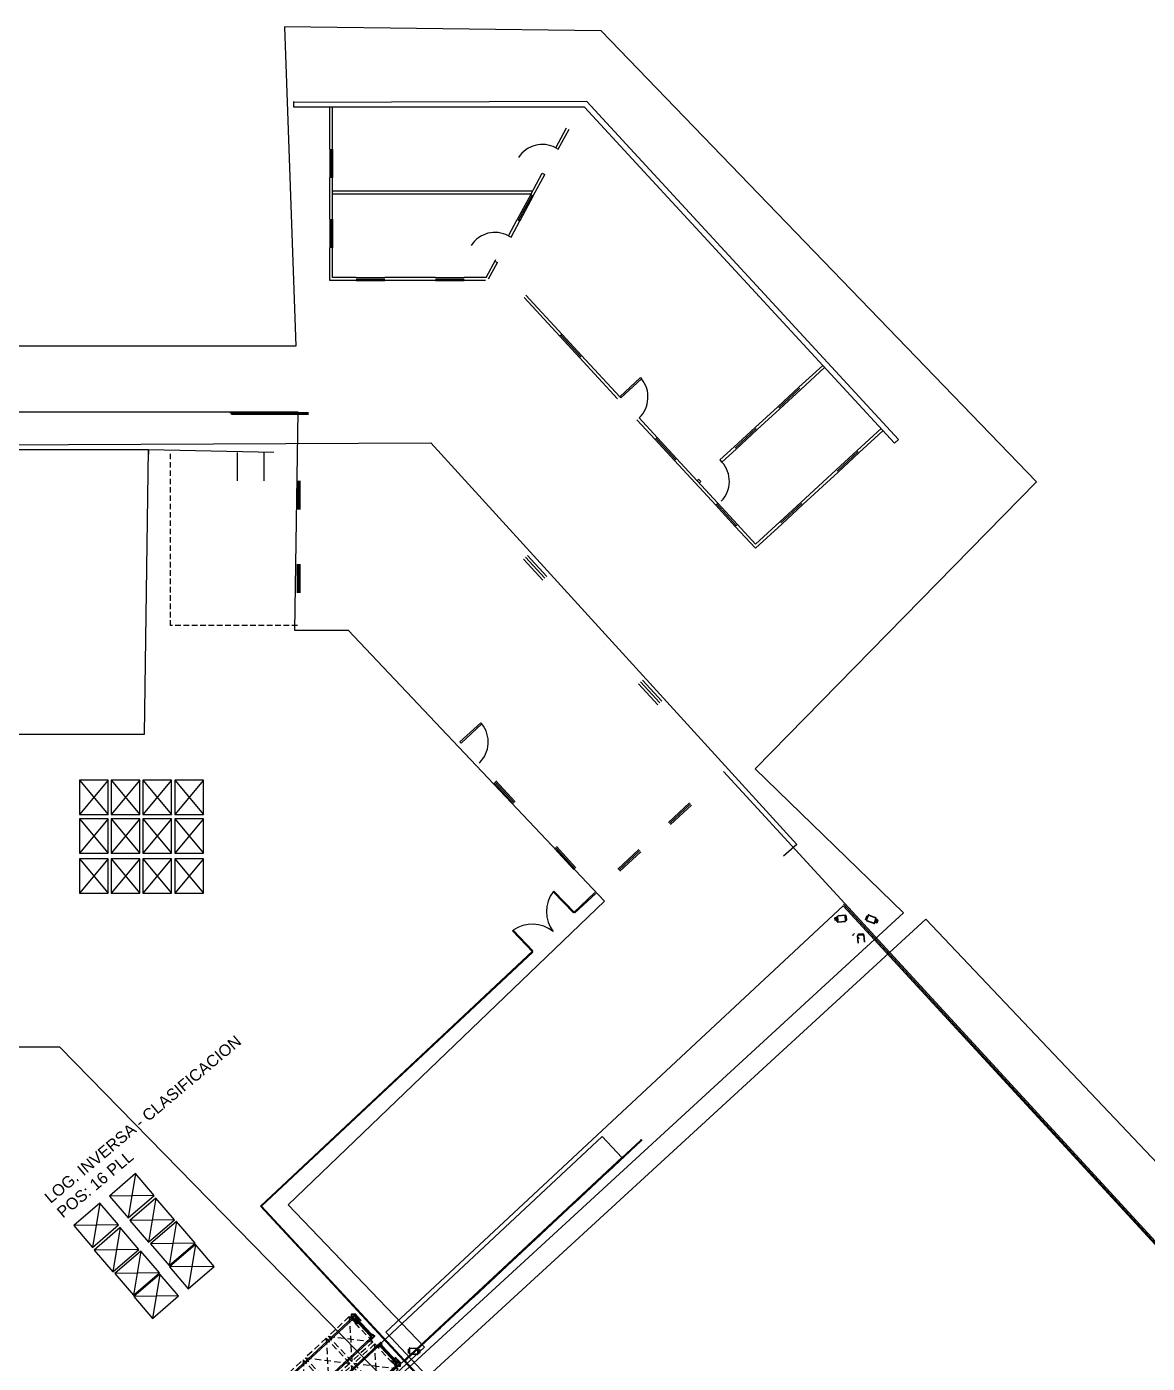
# Model space of a CAD drawing. Header units: millimetres. Extents: x 13 to 166, y 58 to 179.
# Drawn here: x 95.96 to 135.01, y 132.69 to 179.29 of the extents above; entities that cross this region are included whole.
import ezdxf

# ---------------------------------------------------------------- set-up
doc = ezdxf.new("R2010")
doc.units = ezdxf.units.MM
for name, pattern in [('12_13_14_SB-E17-AR-A01_A02_A03-A$0$DASHED2', [0.375, 0.25, -0.125]), ('BORDER2', [0.875, 0.25, -0.125, 0.25, -0.125, 0, -0.125]), ('DASHED2', [9.525, 6.35, -3.175])]:
    doc.linetypes.add(name, pattern=pattern)
for name, color, linetype in [('Carpinterias 1', 2, 'BORDER2'), ('EQ - Pallets', 253, 'Continuous'), ('Muros PA', 6, 'Continuous'), ('Rack Mecalux 3300mm (MVA-VLZ)', 5, 'Continuous'), ('Racks de pallets', 251, 'Continuous'), ('Rejas', 1, 'Continuous'), ('Tabiques durlock', 6, 'Continuous')]:
    doc.layers.add(name, color=color, linetype=linetype)
doc.styles.get("Standard").update_dxf_attribs({"font": 'txt.shx'})

# ---------------------------------------------------------------- blocks, each defined once
blk = doc.blocks.new('Clipboard2528')
at = {"layer": 'EQ - Pallets'}
blk.add_lwpolyline([(1.2, 1), (0, 1), (0, 0), (1.2, 0)], close=True, dxfattribs=at)
for points in [[(1.2, 1), (0, 0)], [(1.2, 0), (0, 1)]]:
    blk.add_lwpolyline(points, dxfattribs=at)
blk = doc.blocks.new('Rack 3300mm Sistema Mecalux REFORZADO 100mm')
at = {"color": 252}
for p, q in [((2137.489959, 1281.825612), (2137.489959, 1281.880612)), ((2137.494959, 1281.885612), (2137.639359, 1281.885612)), ((2137.517159, 1281.805612), (2137.509959, 1281.805612)), ((2137.530331, 1281.75047), (2137.567135, 1281.75047)), ((2137.624359, 1281.805612), (2137.617159, 1281.805612)), ((2140.938359, 1281.881862), (2137.620359, 1281.881862)), ((2140.929359, 1281.836862), (2137.629359, 1281.836862)), ((2137.644359, 1281.880612), (2137.644359, 1281.825612)), ((2140.914359, 1281.880612), (2140.914359, 1281.825612)), ((2141.063759, 1281.885612), (2140.919359, 1281.885612)), ((2140.934359, 1281.805612), (2140.941559, 1281.805612)), ((2141.028386, 1281.75047), (2140.991583, 1281.75047)), ((2141.041559, 1281.805612), (2141.048759, 1281.805612)), ((2141.068759, 1281.825612), (2141.068759, 1281.880612)), ((2137.489959, 1280.940112), (2137.489959, 1280.885112)), ((2137.494959, 1280.880112), (2137.639359, 1280.880112)), ((2137.517159, 1280.960112), (2137.509959, 1280.960112)), ((2137.603986, 1281.015253), (2137.567183, 1281.015253)), ((2137.624359, 1280.960112), (2137.617159, 1280.960112)), ((2140.938359, 1280.883862), (2137.620359, 1280.883862)), ((2140.929359, 1280.928862), (2137.629359, 1280.928862)), ((2137.644359, 1280.885112), (2137.644359, 1280.940112)), ((2140.914359, 1280.885112), (2140.914359, 1280.940112)), ((2141.063759, 1280.880112), (2140.919359, 1280.880112)), ((2140.934359, 1280.960112), (2140.941559, 1280.960112)), ((2140.954731, 1281.015253), (2140.991535, 1281.015253)), ((2141.041559, 1280.960112), (2141.048759, 1280.960112)), ((2141.068759, 1280.940112), (2141.068759, 1280.885112))]:
    blk.add_line(p, q, dxfattribs=at)
at = {"color": 252, "lineweight": 30}
for p, q in [((2137.517159, 1281.859103), (2137.517159, 1281.878539)), ((2137.517159, 1281.791319), (2137.517159, 1281.810754)), ((2137.528829, 1281.845578), (2137.518661, 1281.85553)), ((2137.528829, 1281.777793), (2137.518661, 1281.787746)), ((2137.527409, 1281.882289), (2137.520909, 1281.882289)), ((2137.527409, 1281.814504), (2137.520909, 1281.814504)), ((2137.526581, 1281.814504), (2137.521301, 1281.814504)), ((2137.526581, 1281.74672), (2137.521301, 1281.74672)), ((2137.549812, 1281.882289), (2137.527409, 1281.882289)), ((2137.549812, 1281.814504), (2137.527409, 1281.814504)), ((2137.530331, 1281.836539), (2137.530331, 1281.842004)), ((2137.530331, 1281.828539), (2137.530331, 1281.836539)), ((2137.530331, 1281.828539), (2137.530331, 1281.818254)), ((2137.530331, 1281.768754), (2137.530331, 1281.77422)), ((2137.530331, 1281.760754), (2137.530331, 1281.768754)), ((2137.530331, 1281.760754), (2137.530331, 1281.75047)), ((2137.543909, 1281.882289), (2137.550267, 1281.882289)), ((2137.543909, 1281.814504), (2137.550267, 1281.814504)), ((2137.576883, 1281.879562), (2137.557435, 1281.879562)), ((2137.576883, 1281.811778), (2137.557435, 1281.811778)), ((2137.584506, 1281.882289), (2137.606909, 1281.882289)), ((2137.584506, 1281.814504), (2137.606909, 1281.814504)), ((2137.603986, 1281.836539), (2137.603986, 1281.842004)), ((2137.603986, 1281.828539), (2137.603986, 1281.836539)), ((2137.603986, 1281.828539), (2137.603986, 1281.818254)), ((2137.603986, 1281.768754), (2137.603986, 1281.77422)), ((2137.603986, 1281.760754), (2137.603986, 1281.768754)), ((2137.603986, 1281.760754), (2137.603986, 1281.75047)), ((2137.605489, 1281.845578), (2137.615656, 1281.85553)), ((2137.605489, 1281.777793), (2137.615656, 1281.787746)), ((2137.606909, 1281.882289), (2137.613409, 1281.882289)), ((2137.606909, 1281.814504), (2137.613409, 1281.814504)), ((2137.607736, 1281.814504), (2137.613017, 1281.814504)), ((2137.607736, 1281.74672), (2137.613017, 1281.74672)), ((2137.617159, 1281.859103), (2137.617159, 1281.878539)), ((2137.617159, 1281.791319), (2137.617159, 1281.810754)), ((2140.941559, 1281.859103), (2140.941559, 1281.878539)), ((2140.941559, 1281.791319), (2140.941559, 1281.810754)), ((2140.953229, 1281.845578), (2140.943061, 1281.85553)), ((2140.953229, 1281.777793), (2140.943061, 1281.787746)), ((2140.951809, 1281.882289), (2140.945309, 1281.882289)), ((2140.951809, 1281.814504), (2140.945309, 1281.814504)), ((2140.950981, 1281.814504), (2140.945701, 1281.814504)), ((2140.950981, 1281.74672), (2140.945701, 1281.74672)), ((2140.974212, 1281.882289), (2140.951809, 1281.882289)), ((2140.974212, 1281.814504), (2140.951809, 1281.814504)), ((2140.954731, 1281.836539), (2140.954731, 1281.842004)), ((2140.954731, 1281.828539), (2140.954731, 1281.836539)), ((2140.954731, 1281.828539), (2140.954731, 1281.818254)), ((2140.954731, 1281.768754), (2140.954731, 1281.77422)), ((2140.954731, 1281.760754), (2140.954731, 1281.768754)), ((2140.954731, 1281.760754), (2140.954731, 1281.75047)), ((2140.981835, 1281.879562), (2141.001283, 1281.879562)), ((2140.981835, 1281.811778), (2141.001283, 1281.811778)), ((2141.014809, 1281.882289), (2141.008451, 1281.882289)), ((2141.014809, 1281.814504), (2141.008451, 1281.814504)), ((2141.008906, 1281.882289), (2141.031309, 1281.882289)), ((2141.008906, 1281.814504), (2141.031309, 1281.814504)), ((2141.028386, 1281.836539), (2141.028386, 1281.842004)), ((2141.028386, 1281.828539), (2141.028386, 1281.836539)), ((2141.028386, 1281.828539), (2141.028386, 1281.818254)), ((2141.028386, 1281.768754), (2141.028386, 1281.77422)), ((2141.028386, 1281.760754), (2141.028386, 1281.768754)), ((2141.028386, 1281.760754), (2141.028386, 1281.75047)), ((2141.029889, 1281.845578), (2141.040056, 1281.85553)), ((2141.029889, 1281.777793), (2141.040056, 1281.787746)), ((2141.031309, 1281.882289), (2141.037809, 1281.882289)), ((2141.031309, 1281.814504), (2141.037809, 1281.814504)), ((2141.032136, 1281.814504), (2141.037417, 1281.814504)), ((2141.032136, 1281.74672), (2141.037417, 1281.74672)), ((2141.041559, 1281.859103), (2141.041559, 1281.878539)), ((2141.041559, 1281.791319), (2141.041559, 1281.810754)), ((2137.517159, 1280.974404), (2137.517159, 1280.954969)), ((2137.517159, 1280.90662), (2137.517159, 1280.887184)), ((2137.528829, 1280.98793), (2137.518661, 1280.977977)), ((2137.528829, 1280.920146), (2137.518661, 1280.910193)), ((2137.527409, 1280.951219), (2137.520909, 1280.951219)), ((2137.527409, 1280.883434), (2137.520909, 1280.883434)), ((2137.526581, 1281.019003), (2137.521301, 1281.019003)), ((2137.526581, 1280.951219), (2137.521301, 1280.951219)), ((2137.549812, 1280.951219), (2137.527409, 1280.951219)), ((2137.549812, 1280.883434), (2137.527409, 1280.883434)), ((2137.530331, 1281.004969), (2137.530331, 1281.015253)), ((2137.530331, 1281.004969), (2137.530331, 1280.996969)), ((2137.530331, 1280.996969), (2137.530331, 1280.991503)), ((2137.530331, 1280.937184), (2137.530331, 1280.947469)), ((2137.530331, 1280.937184), (2137.530331, 1280.929184)), ((2137.530331, 1280.929184), (2137.530331, 1280.923719)), ((2137.543909, 1280.951219), (2137.550267, 1280.951219)), ((2137.543909, 1280.883434), (2137.550267, 1280.883434)), ((2137.576883, 1280.953945), (2137.557435, 1280.953945)), ((2137.576883, 1280.886161), (2137.557435, 1280.886161)), ((2137.584506, 1280.951219), (2137.606909, 1280.951219)), ((2137.584506, 1280.883434), (2137.606909, 1280.883434)), ((2137.603986, 1281.004969), (2137.603986, 1281.015253)), ((2137.603986, 1281.004969), (2137.603986, 1280.996969)), ((2137.603986, 1280.996969), (2137.603986, 1280.991503)), ((2137.603986, 1280.937184), (2137.603986, 1280.947469)), ((2137.603986, 1280.937184), (2137.603986, 1280.929184)), ((2137.603986, 1280.929184), (2137.603986, 1280.923719)), ((2137.605489, 1280.98793), (2137.615656, 1280.977977)), ((2137.605489, 1280.920146), (2137.615656, 1280.910193)), ((2137.606909, 1280.951219), (2137.613409, 1280.951219)), ((2137.606909, 1280.883434), (2137.613409, 1280.883434)), ((2137.607736, 1281.019003), (2137.613017, 1281.019003)), ((2137.607736, 1280.951219), (2137.613017, 1280.951219)), ((2137.617159, 1280.974404), (2137.617159, 1280.954969)), ((2137.617159, 1280.90662), (2137.617159, 1280.887184)), ((2140.941559, 1280.974404), (2140.941559, 1280.954969)), ((2140.941559, 1280.90662), (2140.941559, 1280.887184)), ((2140.953229, 1280.98793), (2140.943061, 1280.977977)), ((2140.953229, 1280.920146), (2140.943061, 1280.910193)), ((2140.951809, 1280.951219), (2140.945309, 1280.951219)), ((2140.951809, 1280.883434), (2140.945309, 1280.883434)), ((2140.950981, 1281.019003), (2140.945701, 1281.019003)), ((2140.950981, 1280.951219), (2140.945701, 1280.951219)), ((2140.974212, 1280.951219), (2140.951809, 1280.951219)), ((2140.974212, 1280.883434), (2140.951809, 1280.883434)), ((2140.954731, 1281.004969), (2140.954731, 1281.015253)), ((2140.954731, 1281.004969), (2140.954731, 1280.996969)), ((2140.954731, 1280.996969), (2140.954731, 1280.991503)), ((2140.954731, 1280.937184), (2140.954731, 1280.947469)), ((2140.954731, 1280.937184), (2140.954731, 1280.929184)), ((2140.954731, 1280.929184), (2140.954731, 1280.923719)), ((2140.981835, 1280.953945), (2141.001283, 1280.953945)), ((2140.981835, 1280.886161), (2141.001283, 1280.886161)), ((2141.014809, 1280.951219), (2141.008451, 1280.951219)), ((2141.014809, 1280.883434), (2141.008451, 1280.883434)), ((2141.008906, 1280.951219), (2141.031309, 1280.951219)), ((2141.008906, 1280.883434), (2141.031309, 1280.883434)), ((2141.028386, 1281.004969), (2141.028386, 1281.015253)), ((2141.028386, 1281.004969), (2141.028386, 1280.996969)), ((2141.028386, 1280.996969), (2141.028386, 1280.991503)), ((2141.028386, 1280.937184), (2141.028386, 1280.947469)), ((2141.028386, 1280.937184), (2141.028386, 1280.929184)), ((2141.028386, 1280.929184), (2141.028386, 1280.923719)), ((2141.029889, 1280.98793), (2141.040056, 1280.977977)), ((2141.029889, 1280.920146), (2141.040056, 1280.910193)), ((2141.031309, 1280.951219), (2141.037809, 1280.951219)), ((2141.031309, 1280.883434), (2141.037809, 1280.883434)), ((2141.032136, 1281.019003), (2141.037417, 1281.019003)), ((2141.032136, 1280.951219), (2141.037417, 1280.951219)), ((2141.041559, 1280.974404), (2141.041559, 1280.954969)), ((2141.041559, 1280.90662), (2141.041559, 1280.887184))]:
    blk.add_line(p, q, dxfattribs=at)
at = {"color": 253, "linetype": '12_13_14_SB-E17-AR-A01_A02_A03-A$0$DASHED2', "ltscale": 0.9}
for p, q in [((2137.679359, 1281.982862), (2137.679359, 1280.782862)), ((2137.679359, 1281.982862), (2138.679359, 1281.982862)), ((2138.679359, 1280.782862), (2137.679359, 1281.982862)), ((2137.679359, 1280.782862), (2138.679359, 1281.982862)), ((2138.679359, 1281.982862), (2138.679359, 1280.782862)), ((2138.779359, 1281.982862), (2138.779359, 1280.782862)), ((2138.779359, 1281.982862), (2139.779359, 1281.982862)), ((2139.779359, 1280.782862), (2138.779359, 1281.982862)), ((2138.779359, 1280.782862), (2139.779359, 1281.982862)), ((2139.779359, 1281.982862), (2139.779359, 1280.782862)), ((2140.879359, 1281.982862), (2139.879359, 1281.982862)), ((2139.879359, 1281.982862), (2139.879359, 1280.782862)), ((2139.879359, 1280.782862), (2140.879359, 1281.982862)), ((2140.879359, 1280.782862), (2139.879359, 1281.982862)), ((2140.879359, 1281.982862), (2140.879359, 1280.782862)), ((2137.679359, 1280.782862), (2138.679359, 1280.782862)), ((2138.779359, 1280.782862), (2139.779359, 1280.782862)), ((2140.879359, 1280.782862), (2139.879359, 1280.782862))]:
    blk.add_line(p, q, dxfattribs=at)
at = {"color": 252}
for points in [[(2137.504959, 1281.845612), (2137.509289, 1281.843112), (2137.509289, 1281.838112), (2137.504959, 1281.835612), (2137.500629, 1281.838112), (2137.500629, 1281.843112)], [(2137.530331, 1281.77422), (2137.567135, 1281.77422), (2137.567135, 1280.991448), (2137.530331, 1280.991503)], [(2137.603986, 1281.77422), (2137.567135, 1281.77422), (2137.567135, 1280.991448), (2137.603986, 1280.991503)], [(2137.629359, 1281.845612), (2137.625029, 1281.843112), (2137.625029, 1281.838112), (2137.629359, 1281.835612), (2137.633689, 1281.838112), (2137.633689, 1281.843112)], [(2140.929359, 1281.845612), (2140.933689, 1281.843112), (2140.933689, 1281.838112), (2140.929359, 1281.835612), (2140.925029, 1281.838112), (2140.925029, 1281.843112)], [(2140.954731, 1281.77422), (2140.991583, 1281.77422), (2140.991583, 1280.991448), (2140.954731, 1280.991503)], [(2141.028386, 1281.77422), (2140.991583, 1281.77422), (2140.991583, 1280.991448), (2141.028386, 1280.991503)], [(2141.053759, 1281.845612), (2141.049429, 1281.843112), (2141.049429, 1281.838112), (2141.053759, 1281.835612), (2141.058089, 1281.838112), (2141.058089, 1281.843112)], [(2137.504959, 1280.920112), (2137.509289, 1280.922612), (2137.509289, 1280.927612), (2137.504959, 1280.930112), (2137.500629, 1280.927612), (2137.500629, 1280.922612)], [(2137.629359, 1280.920112), (2137.625029, 1280.922612), (2137.625029, 1280.927612), (2137.629359, 1280.930112), (2137.633689, 1280.927612), (2137.633689, 1280.922612)], [(2140.929359, 1280.920112), (2140.933689, 1280.922612), (2140.933689, 1280.927612), (2140.929359, 1280.930112), (2140.925029, 1280.927612), (2140.925029, 1280.922612)], [(2141.053759, 1280.920112), (2141.049429, 1280.922612), (2141.049429, 1280.927612), (2141.053759, 1280.930112), (2141.058089, 1280.927612), (2141.058089, 1280.922612)]]:
    blk.add_lwpolyline(points, close=True, dxfattribs=at)
for points in [[(2137.614359, 1281.881862), (2137.624359, 1281.881862, -0.414214), (2137.629359, 1281.876862), (2137.629359, 1281.831862)], [(2137.614359, 1281.881862), (2137.624359, 1281.881862, -0.414214), (2137.629359, 1281.876862), (2137.629359, 1281.831862)], [(2140.944359, 1281.881862), (2140.934359, 1281.881862, 0.414214), (2140.929359, 1281.876862), (2140.929359, 1281.831862)], [(2140.944359, 1281.881862), (2140.934359, 1281.881862, 0.414214), (2140.929359, 1281.876862), (2140.929359, 1281.831862)], [(2137.614359, 1280.883862), (2137.624359, 1280.883862, 0.414214), (2137.629359, 1280.888862), (2137.629359, 1280.933862)], [(2137.614359, 1280.883862), (2137.624359, 1280.883862, 0.414214), (2137.629359, 1280.888862), (2137.629359, 1280.933862)], [(2140.944359, 1280.883862), (2140.934359, 1280.883862, -0.414214), (2140.929359, 1280.888862), (2140.929359, 1280.933862)], [(2140.944359, 1280.883862), (2140.934359, 1280.883862, -0.414214), (2140.929359, 1280.888862), (2140.929359, 1280.933862)]]:
    blk.add_lwpolyline(points, format="xyb", dxfattribs=at)
for centre in [(2137.504959, 1281.840612), (2137.629359, 1281.840612), (2140.929359, 1281.840612), (2141.053759, 1281.840612), (2137.504959, 1280.925112), (2137.629359, 1280.925112), (2140.929359, 1280.925112), (2141.053759, 1280.925112)]:
    blk.add_circle(centre, 0.00634, dxfattribs=at)
for centre, radius, start, end in [((2137.494959, 1281.880612), 0.005, 90, 180), ((2137.509959, 1281.825612), 0.02, 180, 270), ((2137.624359, 1281.825612), 0.02, 270, 0), ((2137.639359, 1281.880612), 0.005, 0, 90), ((2140.919359, 1281.880612), 0.005, 90, 180), ((2140.934359, 1281.825612), 0.02, 180, 270), ((2141.048759, 1281.825612), 0.02, 270, 0), ((2141.063759, 1281.880612), 0.005, 0, 90), ((2137.509959, 1280.940112), 0.02, 90, 180), ((2137.494959, 1280.885112), 0.005, 180, 270), ((2137.624359, 1280.940112), 0.02, 0, 90), ((2137.639359, 1280.885112), 0.005, 270, 0), ((2140.934359, 1280.940112), 0.02, 90, 180), ((2140.919359, 1280.885112), 0.005, 180, 270), ((2141.048759, 1280.940112), 0.02, 0, 90), ((2141.063759, 1280.885112), 0.005, 270, 0)]:
    blk.add_arc(centre, radius, start, end, dxfattribs=at)
at = {"color": 252, "lineweight": 30}
for centre, radius, start, end in [((2137.520909, 1281.878539), 0.00375, 90, 180), ((2137.522159, 1281.859103), 0.005, 180, 225.612866), ((2137.520909, 1281.810754), 0.00375, 90, 180), ((2137.522159, 1281.791319), 0.005, 180, 225.612866), ((2137.526581, 1281.818254), 0.00375, 270, 360), ((2137.526581, 1281.75047), 0.00375, 270, 360), ((2137.525331, 1281.842004), 0.005, 0, 45.612866), ((2137.525331, 1281.77422), 0.005, 0, 45.612866), ((2137.549771, 1281.873766), 0.008522, 51.41193, 89.722789), ((2137.549771, 1281.805982), 0.008522, 51.41193, 89.722789), ((2137.557435, 1281.883312), 0.00375, 225, 270.368448), ((2137.557435, 1281.815528), 0.00375, 225, 270.368448), ((2137.576883, 1281.883312), 0.00375, 269.631552, 315), ((2137.576883, 1281.815528), 0.00375, 269.631552, 315), ((2137.584547, 1281.873766), 0.008522, 90.277211, 128.58807), ((2137.584547, 1281.805982), 0.008522, 90.277211, 128.58807), ((2137.608986, 1281.842004), 0.005, 134.387134, 180), ((2137.607736, 1281.818254), 0.00375, 180, 270), ((2137.608986, 1281.77422), 0.005, 134.387134, 180), ((2137.607736, 1281.75047), 0.00375, 180, 270), ((2137.613409, 1281.878539), 0.00375, 0, 90), ((2137.613409, 1281.810754), 0.00375, 0, 90), ((2137.612159, 1281.859103), 0.005, 314.387134, 0), ((2137.612159, 1281.791319), 0.005, 314.387134, 0), ((2140.945309, 1281.878539), 0.00375, 90, 180), ((2140.946559, 1281.859103), 0.005, 180, 225.612866), ((2140.945309, 1281.810754), 0.00375, 90, 180), ((2140.946559, 1281.791319), 0.005, 180, 225.612866), ((2140.950981, 1281.818254), 0.00375, 270, 360), ((2140.950981, 1281.75047), 0.00375, 270, 360), ((2140.949731, 1281.842004), 0.005, 0, 45.612866), ((2140.949731, 1281.77422), 0.005, 0, 45.612866), ((2140.974171, 1281.873766), 0.008522, 51.41193, 89.722789), ((2140.974171, 1281.805982), 0.008522, 51.41193, 89.722789), ((2140.981835, 1281.883312), 0.00375, 225, 270.368448), ((2140.981835, 1281.815528), 0.00375, 225, 270.368448), ((2141.001283, 1281.883312), 0.00375, 269.631552, 315), ((2141.001283, 1281.815528), 0.00375, 269.631552, 315), ((2141.008947, 1281.873766), 0.008522, 90.277211, 128.58807), ((2141.008947, 1281.805982), 0.008522, 90.277211, 128.58807), ((2141.033386, 1281.842004), 0.005, 134.387134, 180), ((2141.032136, 1281.818254), 0.00375, 180, 270), ((2141.033386, 1281.77422), 0.005, 134.387134, 180), ((2141.032136, 1281.75047), 0.00375, 180, 270), ((2141.037809, 1281.878539), 0.00375, 0, 90), ((2141.037809, 1281.810754), 0.00375, 0, 90), ((2141.036559, 1281.859103), 0.005, 314.387134, 0), ((2141.036559, 1281.791319), 0.005, 314.387134, 0), ((2137.522159, 1280.974404), 0.005, 134.387134, 180), ((2137.520909, 1280.954969), 0.00375, 180, 270), ((2137.522159, 1280.90662), 0.005, 134.387134, 180), ((2137.520909, 1280.887184), 0.00375, 180, 270), ((2137.526581, 1281.015253), 0.00375, 0, 90), ((2137.526581, 1280.947469), 0.00375, 0, 90), ((2137.525331, 1280.991503), 0.005, 314.387134, 360), ((2137.525331, 1280.923719), 0.005, 314.387134, 360), ((2137.549771, 1280.959741), 0.008522, 270.277211, 308.58807), ((2137.549771, 1280.891957), 0.008522, 270.277211, 308.58807), ((2137.557435, 1280.950195), 0.00375, 89.631552, 135), ((2137.557435, 1280.882411), 0.00375, 89.631552, 135), ((2137.576883, 1280.950195), 0.00375, 45, 90.368448), ((2137.576883, 1280.882411), 0.00375, 45, 90.368448), ((2137.584547, 1280.959741), 0.008522, 231.41193, 269.722789), ((2137.584547, 1280.891957), 0.008522, 231.41193, 269.722789), ((2137.607736, 1281.015253), 0.00375, 90, 180), ((2137.608986, 1280.991503), 0.005, 180, 225.612866), ((2137.607736, 1280.947469), 0.00375, 90, 180), ((2137.608986, 1280.923719), 0.005, 180, 225.612866), ((2137.613409, 1280.954969), 0.00375, 270, 0), ((2137.613409, 1280.887184), 0.00375, 270, 0), ((2137.612159, 1280.974404), 0.005, 0, 45.612866), ((2137.612159, 1280.90662), 0.005, 0, 45.612866), ((2140.946559, 1280.974404), 0.005, 134.387134, 180), ((2140.945309, 1280.954969), 0.00375, 180, 270), ((2140.946559, 1280.90662), 0.005, 134.387134, 180), ((2140.945309, 1280.887184), 0.00375, 180, 270), ((2140.950981, 1281.015253), 0.00375, 0, 90), ((2140.950981, 1280.947469), 0.00375, 0, 90), ((2140.949731, 1280.991503), 0.005, 314.387134, 360), ((2140.949731, 1280.923719), 0.005, 314.387134, 360), ((2140.974171, 1280.959741), 0.008522, 270.277211, 308.58807), ((2140.974171, 1280.891957), 0.008522, 270.277211, 308.58807), ((2140.981835, 1280.950195), 0.00375, 89.631552, 135), ((2140.981835, 1280.882411), 0.00375, 89.631552, 135), ((2141.001283, 1280.950195), 0.00375, 45, 90.368448), ((2141.001283, 1280.882411), 0.00375, 45, 90.368448), ((2141.008947, 1280.959741), 0.008522, 231.41193, 269.722789), ((2141.008947, 1280.891957), 0.008522, 231.41193, 269.722789), ((2141.032136, 1281.015253), 0.00375, 90, 180), ((2141.033386, 1280.991503), 0.005, 180, 225.612866), ((2141.032136, 1280.947469), 0.00375, 90, 180), ((2141.033386, 1280.923719), 0.005, 180, 225.612866), ((2141.037809, 1280.954969), 0.00375, 270, 0), ((2141.037809, 1280.887184), 0.00375, 270, 0), ((2141.036559, 1280.974404), 0.005, 0, 45.612866), ((2141.036559, 1280.90662), 0.005, 0, 45.612866)]:
    blk.add_arc(centre, radius, start, end, dxfattribs=at)
at = {"layer": 'Defpoints', "color": 252}
for points in [[(2137.487455, 1280.915225), (2137.487455, 1281.099384), (2137.477455, 1281.160225), (2137.467455, 1281.160225), (2137.467455, 1280.880225), (2137.487455, 1280.880225)], [(2137.646862, 1280.915225), (2137.646862, 1281.099384), (2137.656862, 1281.160225), (2137.666862, 1281.160225), (2137.666862, 1280.880225), (2137.646862, 1280.880225)], [(2140.911855, 1280.915225), (2140.911855, 1281.099384), (2140.901855, 1281.160225), (2140.891855, 1281.160225), (2140.891855, 1280.880225), (2140.911855, 1280.880225)], [(2141.071262, 1280.915225), (2141.071262, 1281.099384), (2141.081262, 1281.160225), (2141.091262, 1281.160225), (2141.091262, 1280.880225), (2141.071262, 1280.880225)]]:
    blk.add_lwpolyline(points, dxfattribs=at)
at = {"layer": 'Defpoints', "color": 252, "lineweight": 30, "ltscale": 5}
for points in [[(2137.487341, 1280.918839), (2137.487341, 1280.880339), (2137.553017, 1280.814664, 0.414214), (2137.581301, 1280.814664), (2137.646862, 1280.880225), (2137.646862, 1280.918725)], [(2141.071376, 1280.918839), (2141.071376, 1280.880339), (2141.005701, 1280.814664, -0.414214), (2140.977417, 1280.814664), (2140.911855, 1280.880225), (2140.911855, 1280.918725)]]:
    blk.add_lwpolyline(points, format="xyb", dxfattribs=at)
blk = doc.blocks.new('Proteccion Rack 100 Mecalux (Planta)')
at = {"color": 252}
blk.add_lwpolyline([(2107.618267, 1332.80826), (2107.586824, 1332.80826, -0.198912), (2107.58046, 1332.810896), (2107.518851, 1332.872505, -0.414214), (2107.518851, 1332.899375), (2107.580508, 1332.961031, -0.198912), (2107.586872, 1332.963667), (2107.618315, 1332.963667), (2107.618315, 1332.967667), (2107.586872, 1332.967667, 0.198912), (2107.577679, 1332.96386), (2107.516023, 1332.902203, 0.414214), (2107.516023, 1332.869676), (2107.577631, 1332.808068, 0.198912), (2107.586824, 1332.80426), (2107.618267, 1332.80426)], format="xyb", close=True, dxfattribs=at)
for points in [[(2107.618315, 1332.965667), (2107.802474, 1332.965667), (2107.863315, 1332.975667), (2107.863315, 1332.985667), (2107.583315, 1332.985667), (2107.583315, 1332.967171)], [(2107.618267, 1332.80626), (2107.802425, 1332.80626), (2107.863267, 1332.79626), (2107.863267, 1332.78626), (2107.583267, 1332.78626), (2107.583267, 1332.804756)]]:
    blk.add_lwpolyline(points, dxfattribs=at)
for points in [[(2107.643175, 1332.975718), (2107.640675, 1332.980048), (2107.635675, 1332.980048), (2107.633175, 1332.975718), (2107.635675, 1332.971388), (2107.640675, 1332.971388)], [(2107.75784, 1332.975718), (2107.75534, 1332.980048), (2107.75034, 1332.980048), (2107.74784, 1332.975718), (2107.75034, 1332.971388), (2107.75534, 1332.971388)], [(2107.643126, 1332.796209), (2107.640626, 1332.791879), (2107.635626, 1332.791879), (2107.633126, 1332.796209), (2107.635626, 1332.80054), (2107.640626, 1332.80054)], [(2107.757792, 1332.796209), (2107.755292, 1332.791879), (2107.750292, 1332.791879), (2107.747792, 1332.796209), (2107.750292, 1332.80054), (2107.755292, 1332.80054)]]:
    blk.add_lwpolyline(points, close=True, dxfattribs=at)
for centre, radius in [((2107.638175, 1332.975718), 0.00634), ((2107.638175, 1332.975718), 0.00433), ((2107.638175, 1332.975718), 0.002732), ((2107.638175, 1332.975718), 0.002203), ((2107.75284, 1332.975718), 0.00634), ((2107.75284, 1332.975718), 0.00433), ((2107.75284, 1332.975718), 0.002732), ((2107.75284, 1332.975718), 0.002203), ((2107.638126, 1332.796209), 0.00634), ((2107.638126, 1332.796209), 0.00433), ((2107.638126, 1332.796209), 0.002732), ((2107.638126, 1332.796209), 0.002203), ((2107.752792, 1332.796209), 0.00634), ((2107.752792, 1332.796209), 0.00433), ((2107.752792, 1332.796209), 0.002732), ((2107.752792, 1332.796209), 0.002203)]:
    blk.add_circle(centre, radius, dxfattribs=at)
at = {"layer": 'Defpoints', "color": 252, "linetype": 'Continuous', "lineweight": 0}
blk.add_line((2107.608227, 1332.92344), (2107.608227, 1332.84844), dxfattribs=at)

msp = doc.modelspace()

# ---------------------------------------------------------------- linework, layer by layer
at = {"linetype": 'Continuous'}
for p, q in [((103.036438, 165.836622), (105.77959, 165.836622)), ((103.748224, 165.836648), (105.77959, 165.836648))]:
    msp.add_line(p, q, dxfattribs=at)
at = {"color": 251, "linetype": 'Continuous'}
for p, q in [((103.066438, 165.806622), (105.77959, 165.806622)), ((103.096438, 165.776622), (105.77959, 165.776622))]:
    msp.add_line(p, q, dxfattribs=at)
at = {"color": 252, "linetype": 'DASHED2', "ltscale": 0.03}
for p in [(100.952228, 164.400022), (100.952228, 164.400022), (105.392273, 158.407537), (105.392273, 158.407537)]:
    msp.add_line(p, (100.952228, 158.407537), dxfattribs=at)
at = {"color": 252}
for p, q in [((124.154941, 148.219769), (124.117037, 148.216462)), ((124.124868, 148.126714), (124.117037, 148.216462)), ((124.154038, 148.230124), (124.163608, 148.120442)), ((124.16346, 148.240448), (124.175645, 148.100795)), ((124.206316, 148.079572), (124.189992, 148.266662)), ((124.204247, 148.103291), (124.192061, 148.242943)), ((124.204098, 148.267893), (124.220416, 148.080878)), ((124.207377, 148.274596), (124.222678, 148.099234)), ((124.47923, 148.313779), (124.22301, 148.291422)), ((124.480026, 148.301195), (124.224406, 148.278891)), ((124.49648, 148.104891), (124.480156, 148.29198)), ((124.498736, 148.123322), (124.483441, 148.298609)), ((124.497541, 148.299915), (124.512843, 148.124553)), ((124.528359, 148.272287), (124.500167, 148.269827)), ((124.500167, 148.269827), (124.512352, 148.130175)), ((124.540953, 148.13267), (124.528768, 148.272323)), ((125.192286, 148.160929, 0.000013), (125.240417, 148.29259, 0.000013)), ((125.277752, 148.311098, 0.000013), (125.217313, 148.145771, 0.000013)), ((125.267382, 148.282733, 0.000013), (125.219251, 148.151071, 0.000013)), ((125.227991, 148.122527, 0.000013), (125.292471, 148.29891, 0.000013)), ((125.230613, 148.140909, 0.000013), (125.291025, 148.306166, 0.000013)), ((125.240802, 148.292449, 0.000013), (125.267382, 148.282733, 0.000013)), ((125.294996, 148.307774, 0.000013), (125.535989, 148.219675, 0.000013)), ((125.299041, 148.319716, 0.000013), (125.5406, 148.23141, 0.000013)), ((125.552732, 148.203768, 0.000013), (125.488278, 148.027454, 0.000013)), ((125.551312, 148.211094, 0.000013), (125.490874, 148.045766, 0.000013)), ((125.501552, 148.022522, 0.000013), (125.566032, 148.198906, 0.000013)), ((125.566032, 148.198906, 0.000013), (125.552732, 148.203768, 0.000013)), ((124.162772, 148.130021), (124.124868, 148.126714)), ((124.163608, 148.120442), (124.173853, 148.121336)), ((124.175645, 148.100795), (124.204247, 148.103291)), ((124.223832, 148.078292), (124.479451, 148.100596)), ((124.224627, 148.065708), (124.480847, 148.088065)), ((124.429081, 148.096201), (124.446905, 148.097756)), ((124.512843, 148.124553), (124.498736, 148.123322)), ((124.512352, 148.130175), (124.540953, 148.13267)), ((125.219251, 148.151071, 0.000013), (125.192286, 148.160929, 0.000013)), ((125.217313, 148.145771, 0.000013), (125.230613, 148.140909, 0.000013)), ((125.480262, 148.013905, 0.000013), (125.238703, 148.10221, 0.000013)), ((125.484307, 148.025847, 0.000013), (125.243314, 148.113946, 0.000013)), ((125.290802, 148.096586, 0.000013), (125.273999, 148.102728, 0.000013)), ((125.509726, 148.044883, 0.000013), (125.557857, 148.176545, 0.000013)), ((125.536691, 148.035026, 0.000013), (125.509726, 148.044883, 0.000013)), ((125.584822, 148.166687, 0.000013), (125.536691, 148.035026, 0.000013)), ((125.553429, 148.050861, 0.000013), (125.54377, 148.054391, 0.000013)), ((125.59123, 148.154266, 0.000013), (125.553429, 148.050861, 0.000013)), ((125.55673, 148.059891, 0.000013), (125.592465, 148.046828, 0.000013)), ((125.558242, 148.176404, 0.000013), (125.584822, 148.166687, 0.000013)), ((125.581572, 148.157797, 0.000013), (125.59123, 148.154266, 0.000013)), ((125.587662, 148.144504, 0.000013), (125.623397, 148.13144, 0.000013)), ((125.592465, 148.046828, 0.000013), (125.623397, 148.13144, 0.000013)), ((124.74082, 147.603511), (124.730576, 147.602617)), ((124.76819, 147.615401), (124.739998, 147.612941)), ((124.766529, 147.639155), (124.780636, 147.640386)), ((124.931593, 147.33348), (124.910997, 147.589848)), ((124.944134, 147.33479), (124.923585, 147.590557)), ((124.924986, 147.608063), (125.112183, 147.623103)), ((124.927634, 147.540157), (124.926202, 147.557991)), ((125.117113, 147.641566), (124.941651, 147.627469)), ((124.941651, 147.627469), (124.942785, 147.613355)), ((124.942785, 147.613355), (125.118173, 147.627445)), ((124.944977, 147.656539), (125.08471, 147.667765)), ((124.947276, 147.627921), (124.944977, 147.656539)), ((125.087009, 147.639148), (124.947276, 147.627921)), ((125.084742, 147.667357), (125.087009, 147.639148)), ((125.121291, 147.624508), (125.14184, 147.368741)), ((125.133832, 147.625818), (125.154428, 147.36945)), ((109.257235, 133.034053, 0.000013), (109.258809, 133.174227, 0.000013)), ((109.285943, 133.033731, 0.000013), (109.257235, 133.034053, 0.000013)), ((109.25922, 133.174223, 0.000013), (109.287518, 133.173905, 0.000013)), ((109.287857, 133.204105, 0.000013), (109.28588, 133.028088, 0.000013)), ((109.28588, 133.028088, 0.000013), (109.300039, 133.027929, 0.000013)), ((109.287518, 133.173905, 0.000013), (109.285943, 133.033731, 0.000013)), ((109.300039, 133.027929, 0.000013), (109.302016, 133.203871, 0.000013)), ((109.303684, 133.009721, 0.000013), (109.305793, 133.19751, 0.000013)), ((109.305065, 133.219316, 0.000013), (109.562243, 133.216427, 0.000013)), ((109.305225, 133.206708, 0.000013), (109.5618, 133.203826, 0.000013)), ((109.577724, 132.991239, 0.000013), (109.320547, 132.994128, 0.000013)), ((109.577564, 133.003847, 0.000013), (109.320989, 133.006728, 0.000013)), ((109.371548, 133.006161, 0.000013), (109.353658, 133.006361, 0.000013)), ((109.579105, 133.200833, 0.000013), (109.577128, 133.024816, 0.000013)), ((109.582882, 133.194397, 0.000013), (109.580774, 133.006684, 0.000013)), ((109.597042, 133.194238, 0.000013), (109.582882, 133.194397, 0.000013)), ((109.594932, 133.00645, 0.000013), (109.597042, 133.194238, 0.000013)), ((109.5952, 133.030257, 0.000013), (109.596774, 133.170431, 0.000013)), ((109.623908, 133.029934, 0.000013), (109.5952, 133.030257, 0.000013)), ((109.597184, 133.170427, 0.000013), (109.625483, 133.170109, 0.000013)), ((109.625483, 133.170109, 0.000013), (109.623908, 133.029934, 0.000013)), ((109.634423, 133.050437, 0.000013), (109.62414, 133.050552, 0.000013)), ((109.625376, 133.160644, 0.000013), (109.635659, 133.160528, 0.000013)), ((109.635659, 133.160528, 0.000013), (109.634423, 133.050437, 0.000013)), ((109.634531, 133.060051, 0.000013), (109.672576, 133.059624, 0.000013)), ((109.635543, 133.150134, 0.000013), (109.673588, 133.149707, 0.000013)), ((109.672576, 133.059624, 0.000013), (109.673588, 133.149707, 0.000013))]:
    msp.add_line(p, q, dxfattribs=at)
at = {"linetype": 'Continuous', "lineweight": 0}
for p, q in [((116.207994, 139.393825), (117.348905, 140.457743)), ((116.228454, 139.371885), (117.369365, 140.435802)), ((116.17874, 139.366545), (115.037828, 138.302628)), ((116.1992, 139.344605), (115.058288, 138.280687)), ((113.867662, 137.211431), (115.008574, 138.275348)), ((113.888122, 137.18949), (115.029034, 138.253407)), ((113.838408, 137.184151), (112.697496, 136.120233)), ((113.858868, 137.16221), (112.717956, 136.098293)), ((111.52733, 135.029036), (112.668242, 136.092953)), ((111.54779, 135.007095), (112.688702, 136.071013)), ((111.498076, 135.001756), (110.357164, 133.937838)), ((111.518536, 134.979815), (110.377624, 133.915898)), ((109.186998, 132.846641), (110.32791, 133.910559)), ((109.207458, 132.8247), (110.34837, 133.888618))]:
    msp.add_line(p, q, dxfattribs=at)
at = {"color": 2, "linetype": 'Continuous', "const_width": 0.05}
for points in [[(103.299776, 163.452537), (103.299776, 164.452537)], [(104.229776, 163.452537), (104.229776, 164.452537)]]:
    msp.add_lwpolyline(points, dxfattribs=at)
at = {"linetype": 'Continuous'}
msp.add_lwpolyline([(116.056201, 157.663437), (116.056558, 157.663766)], dxfattribs=at)
at = {"linetype": 'Continuous', "lineweight": 0}
for centre in [(124.936256, 147.510949), (117.373763, 140.460412), (116.203597, 139.369215), (115.033431, 138.278018), (113.863265, 137.18682), (112.693099, 136.095623), (111.522933, 135.004426), (110.352767, 133.913228), (109.182601, 132.822031)]:
    msp.add_circle(centre, 0.025, dxfattribs=at)
at = {"color": 252}
for centre, radius, start, end in [((124.482118, 148.298569), 0.015482, 4.986742, 100.75133), ((124.480564, 148.298358), 0.002888, 4.986742, 100.75133), ((125.292292, 148.305783, 0.000013), 0.015482, 64.154703, 159.919291), ((125.293737, 148.305175, 0.000013), 0.002888, 64.154703, 159.919291), ((125.536772, 148.216409, 0.000013), 0.015482, 339.919291, 75.683879), ((124.221739, 148.080918), 0.015482, 184.986742, 280.75133), ((124.223293, 148.081129), 0.002888, 184.986742, 280.75133), ((124.481057, 148.103545), 0.015482, 269.222154, 4.986742), ((125.242532, 148.117211, 0.000013), 0.015482, 159.919291, 255.683879), ((125.487011, 148.027838, 0.000013), 0.015482, 244.154703, 339.919291), ((125.485566, 148.028445, 0.000013), 0.002888, 244.154703, 339.919291), ((124.799338, 147.648435), 0.015482, 89.222154, 184.986742), ((124.926226, 147.592631), 0.015482, 94.59333, 190.357918), ((125.118353, 147.626134), 0.015482, 358.828741, 94.59333), ((125.118404, 147.624567), 0.002888, 358.828741, 94.59333), ((109.303338, 133.203931, 0.000013), 0.015482, 83.591879, 179.356467), ((109.304903, 133.203839, 0.000013), 0.002888, 83.591879, 179.356467), ((109.319165, 133.009547, 0.000013), 0.015482, 179.356467, 275.121055), ((109.563625, 133.201007, 0.000013), 0.015482, 359.356467, 95.121055), ((109.577886, 133.006716, 0.000013), 0.002888, 263.591879, 359.356467), ((109.579452, 133.006624, 0.000013), 0.015482, 263.591879, 359.356467)]:
    msp.add_arc(centre, radius, start, end, dxfattribs=at)
at = {"layer": 'Carpinterias 1', "color": 0, "linetype": 'Continuous'}
for p, q in [((106.518289, 175.023836), (106.518289, 174.023836)), ((106.568289, 175.023836), (106.568289, 174.023836)), ((106.618289, 175.023836), (106.618289, 174.023836)), ((113.52333, 173.442377), (113.050299, 172.561331)), ((113.567382, 173.418725), (113.094351, 172.537679)), ((113.611435, 173.395074), (113.138404, 172.514028)), ((106.518289, 172.579072), (106.518289, 171.579072)), ((106.568289, 172.579072), (106.568289, 171.579072)), ((106.618289, 172.579072), (106.618289, 171.579072)), ((107.441473, 170.540078), (108.441473, 170.540078)), ((107.441473, 170.490078), (108.441473, 170.490078)), ((107.441473, 170.440078), (108.441473, 170.440078)), ((110.204035, 170.540078), (111.204035, 170.540078)), ((110.204035, 170.490078), (111.204035, 170.490078)), ((110.204035, 170.440078), (111.204035, 170.440078))]:
    msp.add_line(p, q, dxfattribs=at)
at = {"layer": 'Carpinterias 1', "color": 0, "linetype": 'ByBlock'}
for p, q in [((114.541341, 168.492748), (115.219043, 167.757412)), ((114.578108, 168.526633), (115.25581, 167.791297)), ((114.614875, 168.560518), (115.292577, 167.825182)), ((116.621489, 166.383254), (117.348457, 167.052002)), ((116.660633, 166.342374), (117.387602, 167.011123)), ((117.348457, 167.052002), (117.387602, 167.011123)), ((116.621489, 166.383254), (116.661277, 166.342966)), ((122.132099, 166.038072), (122.867435, 166.715774)), ((122.165984, 166.001305), (122.901321, 166.679007)), ((122.199869, 165.964539), (122.935206, 166.642241)), ((120.609054, 164.634402), (121.344391, 165.312104)), ((120.642939, 164.597635), (121.378276, 165.275337)), ((120.676824, 164.560868), (121.412161, 165.23857)), ((117.852577, 164.899911), (118.530278, 164.164574)), ((117.889343, 164.933796), (118.567045, 164.19846)), ((117.92611, 164.967681), (118.603812, 164.232345)), ((124.165205, 163.832062), (124.900541, 164.509764)), ((124.19909, 163.795295), (124.934426, 164.472997)), ((124.232975, 163.758529), (124.968312, 164.43623)), ((105.392273, 162.457857), (105.392273, 163.457857)), ((105.442273, 162.457857), (105.442273, 163.457857)), ((105.492273, 162.457857), (105.492273, 163.457857)), ((120.044471, 162.669166), (120.722173, 161.93383)), ((122.201128, 162.021927), (122.936464, 162.699629)), ((122.235013, 161.98516), (122.970349, 162.662862)), ((119.970937, 162.601396), (120.648639, 161.866059)), ((120.007704, 162.635281), (120.685406, 161.899944)), ((122.268898, 161.948393), (123.004234, 162.626095)), ((113.341408, 160.79027), (114.01911, 160.054934)), ((113.40718, 160.850887), (114.084882, 160.11555)), ((105.392273, 159.546531), (105.392273, 160.546531)), ((105.442273, 159.546531), (105.442273, 160.546531)), ((105.492273, 159.546531), (105.492273, 160.546531)), ((113.267826, 160.722456), (113.945528, 159.987119)), ((117.274112, 156.375457), (117.951814, 155.640121)), ((117.347694, 156.443272), (118.025396, 155.707936)), ((117.413466, 156.503889), (118.091168, 155.768552)), ((111.055428, 154.350713), (111.782396, 155.019462)), ((111.094573, 154.309834), (111.821541, 154.978582)), ((111.782396, 155.019462), (111.821541, 154.978582)), ((111.055428, 154.350713), (111.095216, 154.310425)), ((112.233028, 152.925406), (112.91073, 152.19007)), ((112.269795, 152.959292), (112.947497, 152.223955)), ((112.306562, 152.993177), (112.984264, 152.25784)), ((118.322943, 151.544969), (119.05828, 152.222671)), ((118.356828, 151.508202), (119.092165, 152.185904)), ((118.390713, 151.471435), (119.12605, 152.149137)), ((114.346658, 150.632025), (115.02436, 149.896688)), ((114.383425, 150.66591), (115.061127, 149.930573)), ((114.420192, 150.699795), (115.097894, 149.964458)), ((116.558452, 149.918776), (117.293788, 150.596478)), ((116.592337, 149.882009), (117.327674, 150.559711)), ((116.626222, 149.845243), (117.361559, 150.522945))]:
    msp.add_line(p, q, dxfattribs=at)
at = {"layer": 'Carpinterias 1', "color": 10, "linetype": 'ByBlock'}
msp.add_arc((113.926508, 174.193239), 0.988581, 61.770904, 147.207947, dxfattribs=at)
at = {"layer": 'Carpinterias 1', "color": 253, "linetype": 'ByBlock'}
for centre, radius, start, end in [((112.279069, 171.126831), 0.988581, 61.770904, 147.207947), ((116.584733, 166.37827), 1.022303, 314.368673, 38.246554), ((119.446729, 163.436935), 0.997613, 315.70642, 42.252594), ((111.018672, 154.345729), 1.022303, 314.368673, 38.246554)]:
    msp.add_arc(centre, radius, start, end, dxfattribs=at)
at = {"layer": 'Defpoints', "color": 11, "linetype": 'Continuous'}
for points in [[(12.991666, 168.144934), (12.991666, 101.155791), (75.139119, 101.155791), (126.516698, 148.38498), (121.343444, 153.416509), (131.145404, 163.420835), (115.974446, 179.14343), (104.938183, 179.28711), (105.33959, 168.144934), (12.991666, 168.144934)], [(75.57044, 100.654741), (115.452867, 58.316109), (165.980219, 107.334742), (127.29112, 148.168295), (75.57044, 100.654741)]]:
    msp.add_lwpolyline(points, dxfattribs=at)
at = {"layer": 'Defpoints', "color": 210, "linetype": 'Continuous'}
msp.add_lwpolyline([(14.734817, 143.711843), (14.734817, 165.859479), (105.403141, 165.859479), (105.290476, 158.244523), (107.155154, 158.24899), (116.091427, 148.799802), (105.073494, 138.206334), (109.821129, 133.244948), (108.520555, 132.032144), (97.110163, 143.711843), (14.734817, 143.711843), (14.734817, 143.711843)], dxfattribs=at)
at = {"layer": 'Defpoints', "linetype": 'Continuous'}
for points in [[(16.924762, 150.854241), (16.751325, 150.854241), (16.772719, 164.547975), (100.207147, 164.548068), (100.200337, 164.388242)], [(76.828124, 154.620644), (100.061738, 154.620644), (100.207147, 164.548068), (104.573801, 164.452537)], [(92.345721, 164.696968), (110.04425, 164.775014), (122.79092, 150.768494), (122.334572, 150.371816)], [(120.234385, 153.323149), (156.40876, 113.941276), (155.984287, 113.536491)], [(130.474418, 100.23655), (135.746036, 94.792169), (156.353047, 113.947353), (124.418149, 148.695741)], [(156.345441, 113.949234), (124.412917, 148.629537), (108.47716, 133.769203), (140.748693, 99.360548), (156.345441, 113.949234)]]:
    msp.add_lwpolyline(points, dxfattribs=at)
at = {"layer": 'Defpoints', "color": 10, "linetype": 'Continuous'}
msp.add_lwpolyline([(81.822761, 107.324612), (81.174232, 108.01881), (116.014245, 140.596192), (116.696907, 139.865458), (81.822761, 107.324612)], dxfattribs=at)
at = {"layer": 'Muros PA', "linetype": 'Continuous'}
for p, q in [((106.518289, 175.023836), (106.518289, 176.485078)), ((106.618289, 175.023836), (106.618289, 176.485078)), ((114.394105, 175.064242), (114.767863, 175.760386)), ((114.482209, 175.016939), (114.855967, 175.713082)), ((114.394105, 175.064242), (114.482209, 175.016939)), ((106.518289, 172.579072), (106.518289, 174.023836)), ((106.618289, 172.579072), (106.618289, 174.023836)), ((113.52333, 173.442377), (113.921074, 174.183196)), ((113.611435, 173.395074), (114.009178, 174.135893)), ((113.921622, 174.182189), (114.008097, 174.131844)), ((113.52333, 173.442377), (113.611435, 173.395074)), ((112.747514, 171.997378), (113.050299, 172.561331)), ((112.835619, 171.950075), (113.138404, 172.514028)), ((113.050299, 172.561331), (113.138404, 172.514028)), ((112.746666, 171.997834), (112.835619, 171.950075)), ((106.518289, 170.440078), (106.518289, 171.579072)), ((106.618289, 170.540078), (106.618289, 171.579072)), ((111.965094, 170.540078), (112.30097, 171.165665)), ((112.053198, 170.492775), (112.360658, 171.065436)), ((112.274183, 171.115781), (112.360658, 171.065436)), ((107.441473, 170.440078), (106.518289, 170.440078)), ((107.441473, 170.540078), (106.618289, 170.540078)), ((110.204035, 170.540078), (108.441473, 170.540078)), ((110.204035, 170.440078), (108.441473, 170.440078)), ((111.965094, 170.540078), (111.204035, 170.540078)), ((111.944141, 170.440078), (111.204035, 170.440078)), ((114.541341, 168.492748), (113.290496, 169.849971)), ((114.614875, 168.560518), (113.34983, 169.933148)), ((114.614875, 168.560518), (114.541341, 168.492748)), ((115.292577, 167.825182), (115.219043, 167.757412)), ((116.621489, 166.383254), (115.292577, 167.825182)), ((116.545501, 166.318146), (115.219043, 167.757412)), ((123.695995, 167.479393), (122.867435, 166.715774)), ((123.763766, 167.405859), (122.935206, 166.642241)), ((122.132099, 166.038072), (121.344391, 165.312104)), ((122.199869, 165.964539), (121.412161, 165.23857)), ((117.852577, 164.899911), (117.223613, 165.582365)), ((117.92611, 164.967681), (117.299601, 165.647472)), ((125.729101, 165.273383), (124.900541, 164.509764)), ((125.796871, 165.199849), (124.968312, 164.43623)), ((117.92611, 164.967681), (117.852577, 164.899911)), ((120.609054, 164.634402), (120.11738, 164.181264)), ((120.676824, 164.560868), (120.18515, 164.10773)), ((118.603812, 164.232345), (118.530278, 164.164574)), ((119.970937, 162.601396), (118.530278, 164.164574)), ((120.044471, 162.669166), (118.603812, 164.232345)), ((120.11738, 164.181264), (120.18515, 164.10773)), ((120.18515, 164.10773), (120.142151, 164.154326)), ((124.165205, 163.832062), (122.936464, 162.699629)), ((124.232975, 163.758529), (123.004234, 162.626095)), ((119.382043, 163.503562), (119.324419, 163.450455)), ((119.382043, 163.503562), (119.449813, 163.430028)), ((119.449772, 163.429906), (119.382043, 163.503562)), ((119.449813, 163.430028), (119.392189, 163.376921)), ((120.044471, 162.669166), (119.970937, 162.601396)), ((120.722173, 161.93383), (120.648639, 161.866059)), ((121.351761, 161.103141), (120.648639, 161.866059)), ((121.357525, 161.244444), (120.722173, 161.93383)), ((122.268898, 161.948393), (121.351761, 161.103141)), ((122.201128, 162.021927), (121.357525, 161.244444))]:
    msp.add_line(p, q, dxfattribs=at)
for points in [[(126.337737, 164.892623), (115.478775, 176.675078), (105.271357, 176.650056)], [(115.396164, 176.485078), (105.271357, 176.485078)], [(126.198383, 164.764192), (115.396164, 176.485078)], [(126.337737, 164.892623), (126.198023, 164.76386)]]:
    msp.add_lwpolyline(points, dxfattribs=at)
at = {"layer": 'Racks de pallets', "linetype": 'Continuous'}
for p, q in [((105.271357, 176.485078), (105.271357, 176.675078)), ((105.492273, 161.157419), (105.492273, 161.157419))]:
    msp.add_line(p, q, dxfattribs=at)
at = {"layer": 'Rejas', "color": 160, "linetype": 'Continuous'}
for p, q in [((114.305133, 149.12725), (114.326707, 149.148096)), ((115.012305, 148.395409), (114.305133, 149.12725)), ((115.059284, 148.389963), (114.326541, 149.148268)), ((115.760956, 149.097448), (115.012305, 148.395409)), ((115.7857, 149.0706), (115.059284, 148.389963)), ((112.886298, 147.760572), (112.907872, 147.781419)), ((113.599659, 147.022326), (112.886298, 147.760572)), ((113.597039, 147.06826), (112.907706, 147.781591)), ((113.597039, 147.06826), (104.10295, 138.165286)), ((113.599659, 147.022326), (104.145276, 138.16377)), ((134.654425, 105.22883), (104.10295, 138.165286)), ((134.67635, 105.249307), (104.145276, 138.16377))]:
    msp.add_line(p, q, dxfattribs=at)
for centre, radius, start, end in [((115.224252, 148.428729), 1.154431, 142.765532, 216.913605), ((113.574231, 146.846833), 1.148054, 50.709705, 125.490597)]:
    msp.add_arc(centre, radius, start, end, dxfattribs=at)
at = {"layer": 'Tabiques durlock', "linetype": 'Continuous'}
for p, q in [((106.618289, 173.562578), (113.587866, 173.562578)), ((106.618289, 173.462578), (113.534176, 173.462578))]:
    msp.add_line(p, q, dxfattribs=at)

# ---------------------------------------------------------------- block references
at = {"linetype": 'Continuous', "lineweight": 0, "rotation": 313.01916}
msp.add_blockref('Proteccion Rack 100 Mecalux (Planta)', (-2305.064724, 765.894536), dxfattribs=at)
at = {"layer": 'EQ - Pallets', "linetype": 'Continuous', "rotation": 90}
for p in [(98.79546, 151.82104), (99.902396, 151.82104), (101.009332, 151.82104), (102.116268, 151.82104), (98.79546, 150.470738), (99.902396, 150.470738), (101.009332, 150.470738), (102.116268, 150.470738), (98.79546, 149.073913), (99.902396, 149.073913), (101.009332, 149.073913), (102.116268, 149.073913)]:
    msp.add_blockref('Clipboard2528', p, dxfattribs=at)
at = {"layer": 'EQ - Pallets', "color": 251, "linetype": 'Continuous', "rotation": 40.614918}
for p in [(99.491308, 137.757439), (100.198866, 136.904586), (98.248513, 136.7259), (100.922565, 136.088699), (98.956071, 135.873047), (99.67977, 135.05716), (101.585045, 135.283353), (100.342251, 134.251814)]:
    msp.add_blockref('Clipboard2528', p, dxfattribs=at)
at = {"layer": 'Rack Mecalux 3300mm (MVA-VLZ)', "linetype": 'Continuous'}
for p, rotation in [((796.306081, 2529.139753), 223.01916), ((-582.541447, -2264.53132), 43.01916)]:
    msp.add_blockref('Rack 3300mm Sistema Mecalux REFORZADO 100mm', p, dxfattribs=dict(at, rotation=rotation))

# ---------------------------------------------------------------- texts
at = {"color": 251, "linetype": 'Continuous', "insert": (96.534767, 138.544229), "char_height": 0.4, "width": 10.695238, "attachment_point": 1, "rotation": 40.005357}
msp.add_mtext('{\\fArial|b0|i0|c0|p34;LOG. INVERSA - CLASIFICACION\\PPOS: 16 PLL }', dxfattribs=at)

doc.saveas('drawing.dxf')
